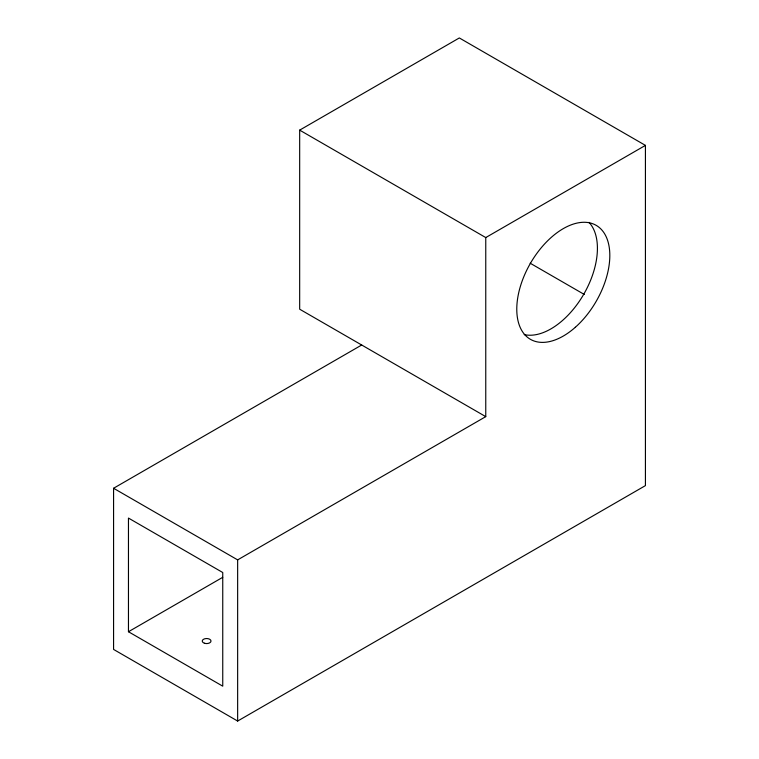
<?xml version="1.0" encoding="UTF-8"?>
<svg xmlns="http://www.w3.org/2000/svg" width="759" height="759" viewBox="0 0 759 759"><rect width="100%" height="100%" fill="white"/><g stroke="black" fill="none" stroke-linecap="round" stroke-linejoin="round"><path stroke-width="1.14" d="M299.672 130.131L485.76 237.567L485.76 416.634L299.672 309.198L299.672 130.131L459.328 37.95L645.425 145.386L645.425 485.618L237.643 721.05L113.575 649.419L113.575 488.265L361.701 345.013M485.76 237.567L645.425 145.386M113.575 488.265L237.643 559.886L485.76 416.634M128.461 631.735L222.748 686.174L222.748 572.514L128.461 518.074L128.461 631.735L222.729 577.314M530.171 263.212L584.316 294.473M237.643 559.886L237.643 721.05M589.012 222.368A65.796 37.988 -60 0 1 583.794 294.169A65.796 37.988 -60 0 1 524.213 334.586M204.427 643.243A4.383 2.533 0 0 0 211.011 641.051A4.383 2.533 0 0 0 204.427 638.86A4.383 2.533 0 0 0 204.427 643.243M575.341 327.271A65.796 37.988 -60 0 0 596.194 225.357A65.796 37.988 -60 0 0 518.359 294.378A65.796 37.988 -60 0 0 575.341 327.271"/></g></svg>
